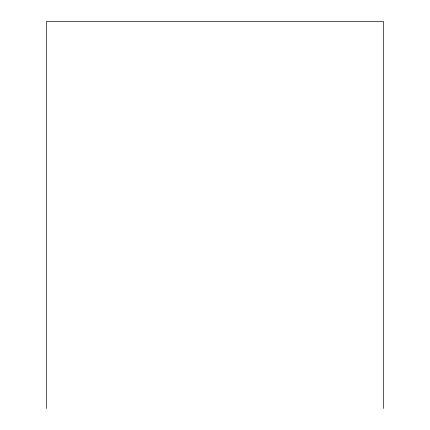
<?xml version="1.0" encoding="UTF-8"?>
<svg xmlns="http://www.w3.org/2000/svg" width="430" height="430" viewBox="0 0 430 430"><rect width="100%" height="100%" fill="white"/><g stroke="black" fill="none" stroke-linecap="round" stroke-linejoin="round"><path stroke-width="0.64" d="M383.533 408.5L383.533 21.5L46.467 21.5L46.467 408.5"/></g></svg>
